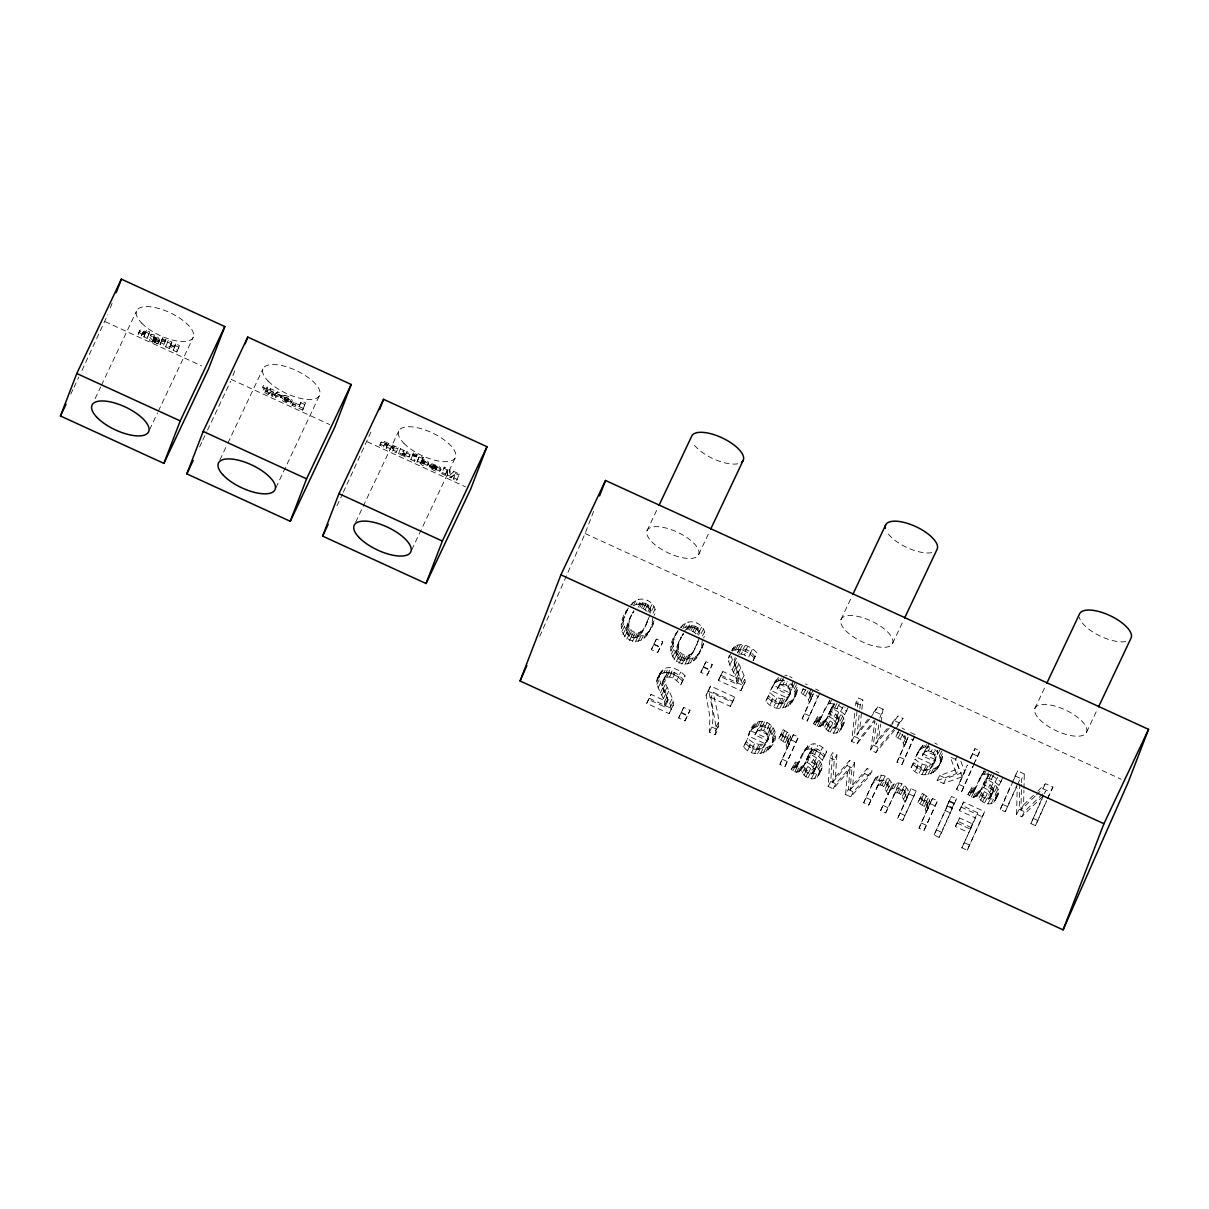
<?xml version="1.0" encoding="UTF-8"?>
<svg xmlns="http://www.w3.org/2000/svg" width="1209" height="1209" viewBox="0 0 1209 1209"><rect width="100%" height="100%" fill="white"/><g stroke="black" fill="none" stroke-linecap="round" stroke-linejoin="round"><path stroke-width="0.75" stroke-dasharray="5 3.75" d="M647.601 621.471L644.986 626.489L649.868 615.003C646.649 622.998 641.163 643.188 629.164 636.161C623.119 629.889 628.846 620.429 631.944 614.127L627.033 625.703M641.737 632.534L644.367 627.501C639.863 638.246 624.947 630.539 629.662 620.67M698.243 640.921C695.281 648.175 689.357 665.721 678.672 658.845C672.627 652.573 678.355 643.112 681.453 636.811L676.541 648.387M691.246 655.218L693.875 650.185C689.372 660.93 674.456 653.238 679.171 643.354M819.475 770.798L818.856 774.803L817.103 777.221C810.982 781.619 803.26 776.314 800.842 770.239L803.471 765.206C805.889 771.282 813.612 776.586 819.732 772.188C826.865 764.662 816.075 756.214 809.244 754.114L813.219 748.492L817.39 749.112L821.289 751.545L825.022 755.232L822.392 760.249L818.659 756.577L812.493 753.419L809.063 754.431L806.615 759.131L816.09 764.949L819.475 770.798L822.105 765.765M841.736 725.143L841.101 729.148L839.363 731.566C833.243 735.964 825.52 730.644 823.087 724.569L825.717 719.536C828.15 725.612 835.872 730.931 841.993 726.533C849.111 718.992 838.321 710.56 831.505 708.444L835.464 702.822L828.875 713.476L838.336 719.279L841.736 725.143L844.35 720.111M996.11 795.9L995.491 799.905L993.753 802.323C987.617 806.705 979.894 801.401 977.476 795.326L980.106 790.293C982.524 796.368 990.247 801.688 996.367 797.29C1003.5 789.749 992.71 781.316 985.879 779.201L989.854 773.579L983.265 784.233L992.725 790.036L996.11 795.9L998.74 790.867M1042.959 796.172L1021.786 816.695L1016.603 814.322L1017.192 788.223M1016.603 814.322L1019.232 809.289L1019.807 783.19M1035.131 796.172L1020.955 809.879L1021.529 784.429M1021.575 782.601L1021.665 778.974L1024.295 773.941L1017.661 770.904L1012.069 782.646M1020.955 809.879L1023.585 804.846L1023.917 790.308M1023.963 788.48L1024.295 773.941M715.139 734.724L716.03 726.972L710.877 697.442L713.506 692.409L732.926 701.311L734.77 697.125L710.56 686.017L706.086 695.251L709.955 717.3L709.366 732.08L715.139 734.724C723.375 721.803 714.519 706.056 713.506 692.409M652.769 617.844C649.188 660.537 602.173 637.536 629.98 606.313M702.278 640.543C698.696 683.221 651.681 660.235 679.488 628.997M651.772 625.068L654.401 620.036C648.205 650.457 610.228 632.639 628.468 608.112L623.965 616.786M664.814 706.948C665.887 695.099 650.17 684.521 660.235 673.111C665.373 662.713 679.7 669.03 685.08 675.876L680.712 684.853C677.07 680.425 670.39 674.199 664.466 678.4C657.318 688.798 671.494 698.878 670.889 709.728L669.151 713.642L646.709 703.366L651.062 694.404L667.444 701.915L664.814 706.948L648.432 699.437M667.444 701.915C668.955 691.457 656.306 683.584 660.235 673.111M703.426 644.019C696.112 673.443 660.114 654.024 677.977 630.796L673.473 639.47M740.905 690.671L742.643 686.742L742.296 683.78L734.845 665.796L737.475 660.764L744.064 675.438L745.273 681.71L740.905 690.671L718.463 680.38L720.201 676.466L736.583 683.962C738.079 673.519 725.445 665.645 729.375 655.157M736.583 683.962C744.155 674.713 733.289 665.282 731.264 656.23L728.634 661.263M835.449 776.949L849.595 760.491L854.612 762.788L851.982 767.821L850.123 789.9L852.753 784.868L867.231 768.561L872.142 770.828L869.513 775.846L850.728 796.867L845.65 794.54L848.28 789.507L850.078 767.383L847.449 772.415L833.167 788.812L828.12 786.5L829.979 757.726L832.593 752.693L836.9 754.673L835.449 776.949L832.82 781.966L834.27 759.705L836.9 754.673M828.12 786.5L830.749 781.467L832.593 752.693M154.042 337.054L153.634 340.046L155.704 340.606L156.641 338.656L154.042 337.054L152.561 341.346L157.941 343.9L154.389 343.311L149.493 340.439L151.201 334.183C160.434 335.346 163.215 345.789 152.379 341.014M845.65 794.54L847.449 772.415M287.833 400.995L285.656 399.136C282.846 396.476 289.132 396.673 288.619 399.333C288.543 403.655 281.697 400.451 284.931 397.625M852.753 784.868L854.612 762.788M650.034 613.295C652.739 606.616 644.231 599.77 638.579 604.44M428.802 464.029L426.505 465.042L421.125 462.186L420.596 463.289C424.812 470.392 433.623 462.17 424.691 459.798A3.899 1.557 25.3 0 0 422.53 459.329C417.483 463.364 427.23 465.903 424.51 461.082C420.475 458.392 422.364 464.649 425.084 462.397M393.227 449.068L391.384 447.33L389.842 449.884L386.155 448.191L386.971 445.743L384.402 444.746L385.323 443.355L387.5 444.64L386.155 448.191M869.573 719.098L857.015 734.966L859.644 710.62M859.841 708.746L860.249 704.998L862.863 699.966L858.511 697.971L855.881 703.003L855.08 710.318M857.015 734.966L859.644 729.934L862.863 699.966M894.569 730.327L875.875 752.527L870.586 750.094L875.044 721.017L856.969 743.867L851.65 741.419L854.884 712.146M851.65 741.419L854.279 736.387L857.302 708.942M857.498 707.114L858.511 697.971M814.156 771.78L817.042 764.405L813.37 759.524L808.08 756.743L802.655 768.138L808.08 773.609L811.677 773.926L814.156 771.78L817.042 764.405M836.401 726.125L839.303 718.75L835.615 713.854L830.341 711.073L824.901 722.483L830.326 727.939L833.938 728.256L836.401 726.125L839.303 718.75M990.791 796.867L993.692 789.507L990.005 784.611L984.731 781.83L979.29 793.24L984.715 798.696L988.312 799.013L990.791 796.867L993.692 789.507M159.92 340.046C157.276 343.069 155.553 337.628 153.044 338.943M424.571 463.5L423.422 461.853L421.382 462.004M709.366 732.08C716.71 719.295 710.847 703.698 708.716 690.218L710.56 686.017M403.398 452.347C409.171 455.778 400.179 456.428 404.123 450.443L400.436 448.751L399.922 449.854L403.594 451.546L404.123 450.443M144.536 335.21L142.662 333.518L141.453 335.754L138.189 334.258L140.214 329.936L143.977 330.828L145.821 332.248L145.065 333.85L141.181 331.553L139.035 332.052M145.292 333.608L143.418 331.916L142.178 333.835M870.586 750.094L873.215 745.076L876.555 723.269M889.189 728.226L875.83 744.019L879.563 719.823M879.85 717.965L883.054 709.215L877.9 706.857L871.054 715.501M875.83 744.019L878.459 739.001L880.756 724.1M881.044 722.241L883.054 709.215M291.581 402.703L289.933 399.877L284.175 397.051A5.123 2.04 25.3 0 0 280.987 396.945L280.322 398.048A5.199 2.07 25.3 0 0 281.304 399.756A5.289 2.116 25.3 0 0 282.906 401.01L287.364 403.081A5.441 2.176 25.3 0 0 290.084 403.519C295.963 400.859 288.513 395.751 284.961 395.403M281.773 395.283L281.108 396.386A5.199 2.07 25.3 0 0 281.561 397.489A5.289 2.116 25.3 0 0 283.692 399.348L288.15 401.433A5.441 2.176 25.3 0 0 290.87 401.856L292.351 401.056M768.38 738.926C764.028 747.918 752.965 744.245 747.812 738.246L743.626 746.83C753.403 760.521 777.599 751.877 771.886 734.74C768.304 723.042 750.532 723.526 748.295 735.949L765.75 743.958L768.38 738.926L750.925 730.916L748.295 735.949M769.785 748.114C788.933 729.45 755.308 706.116 748.885 734.558M790.626 693.256L787.996 698.288L770.541 690.294L778.505 677.297L773.171 685.261L790.626 693.256C786.288 702.263 775.226 698.575 770.057 692.591L765.871 701.16C780.621 721.093 808.957 694.404 787.014 681.498M792.031 702.459L797.079 692.016L797.411 686.636L794.781 691.669M935.872 759.826L933.242 764.859L915.787 756.849L918.417 751.817L935.872 759.826C931.519 768.818 920.457 765.146 915.304 759.146L911.118 767.715C924.432 785.82 952.178 764.995 934.678 749.444M937.262 769.015L942.31 758.572L942.642 753.207L940.013 758.239M440.605 470.83L440.771 468.17A5.093 2.025 25.3 0 0 438.716 466.357L431.976 463.772L429.86 464.997L437.25 468.382L429.845 465.677L429.331 466.78C431.114 469.681 440.877 474.699 440.257 469.273A5.093 2.025 25.3 0 0 438.187 467.46C433.275 463.183 421.956 465.042 436.721 469.485C439.97 466.447 432.369 463.44 433.003 468.306L436.721 469.485M767.005 740.482L770.299 732.155L769.967 729.405L768.592 727.244L763.499 724.901L759.116 727.017L757.423 729.858L769.634 735.465L767.005 740.482L754.794 734.891L759.116 727.017M769.634 735.465L770.299 732.155M777.055 689.236L783.387 679.7L781.362 681.362L777.055 689.236L789.25 694.827L792.56 686.485L792.212 683.75L789.583 688.782L789.93 691.518M789.25 694.827L792.56 686.485M922.286 755.791L928.633 746.27L926.593 747.918L922.286 755.791L934.497 761.383L937.791 753.056L937.443 750.305L934.829 755.338L935.161 758.088M934.497 761.383L937.791 753.056M159.165 341.648L157.699 339.14L150.445 335.785L151.201 334.183M428.273 465.133L427.714 463.107L424.163 460.901A3.899 1.557 25.3 0 0 422.017 460.433L423.256 457.455L419.538 455.748L416.924 462.291L420.369 463.878L421.125 462.186M662.26 683.055L667.096 673.368C673.02 669.166 679.7 675.393 683.342 679.821M734.845 665.796L734.649 657.711M155.749 340.197L153.377 338.52L153.709 340.061L158.863 342.087L152.908 340.696L149.931 337.462M81.955 370.468L107.661 314.808M110.276 308.023L112.241 302.915M138.189 334.258L139.791 330.45M141.453 335.754L142.934 332.248M143.901 336.873L146.501 330.48L149.75 331.961L147.891 336.767L147.135 338.354L143.901 336.873L144.657 335.271L147.891 336.767M147.135 338.354L149.75 331.961M160.102 344.308L162.202 339.23L165.437 340.711L163.351 345.789L160.102 344.308L160.857 342.706L164.107 344.187L163.351 345.789M162.701 337.9L162.354 338.807L165.603 340.303L165.95 339.397L162.701 337.9L161.447 340.832L164.681 342.313L165.437 340.711M165.648 346.847L168.247 340.454L171.89 342.117L169.275 348.509L165.648 346.847L166.404 345.245L170.031 346.907L169.275 348.509M173.219 350.323L175.834 343.915L179.446 345.578L177.587 350.368L176.831 351.97L173.219 350.323L173.975 348.721L177.587 350.368M176.831 351.97L179.446 345.578M234.697 371.027L231.433 379.52L329.785 424.586M291.989 405.242L292.518 403.882L299.001 406.859L301.389 401.04L305.545 402.945L302.628 410.108L291.989 405.242L293.303 402.219L299.787 405.196M293.303 402.219L292.774 403.579L303.414 408.461M299.001 406.859L301.389 401.04M302.628 410.108L305.545 402.945M343.326 492.305L371.133 431.568M379.853 445.305L380.367 444.202L384.054 445.879L383.54 446.982L379.853 445.305L381.515 441.376L383.177 440.998L398.184 447.723L396.144 452.771L392.457 451.078C396.884 448.418 390.401 443.235 390.356 448.781L386.668 447.088M383.54 446.982L384.93 443.643M381.319 441.723L380.805 442.826L383.933 442.464L393.998 447.829L397.655 448.826L398.184 447.723M402.612 453.632L402.733 455.43L406.662 457.591L408.627 457.591L409.624 455.914L407.796 456.624L402.612 453.632L401.841 455.37L398.396 453.798L400.436 448.751M405.544 454.992L406.904 451.713L410.592 453.405L409.11 457.017M410.879 459.511L413.493 452.967L417.165 454.66L414.551 461.203L410.879 459.511L411.392 458.407L415.08 460.1L414.551 461.203M416.924 462.291L419.538 455.748M450.73 477.782L455.43 473.716L450.73 477.782L447.693 476.391L447.239 469.953L445.108 475.213L441.753 473.671L444.368 467.127L449.763 469.591L450.02 474.956L449.763 469.591M445.108 475.213L447.239 469.953M453.315 478.96L453.843 477.872L457.198 479.399L456.67 480.502L453.315 478.96L455.43 473.716M456.67 480.502L459.284 473.958L453.904 471.495L450.549 473.852M539.728 636.402L585.096 533.547L594.314 509.578M750.925 730.916L752.89 726.851M915.787 756.849L923.752 743.852L919.339 750.593M918.417 751.817L921.968 745.56M651.349 649.626L656.442 638.987L662.744 641.873L660.265 647.48L657.636 652.512L651.349 649.626L656.442 638.987M657.636 652.512L662.744 641.873M646.709 703.366L651.062 694.404M680.712 684.853L685.08 675.876M669.151 713.642L673.504 704.696C673.337 695.009 664.935 687.634 664.89 678.022M678.612 717.98L683.705 707.341L689.991 710.227L687.528 715.834L684.899 720.866L678.612 717.98L683.705 707.341M700.857 672.31L705.95 661.686L712.252 664.572L709.774 670.164L707.144 675.196L700.857 672.31L705.95 661.686M684.899 720.866L689.991 710.227M707.144 675.196L712.252 664.572M718.463 680.38L722.816 671.433L739.213 678.944M710.877 697.442L730.296 706.343L734.77 697.125M753.056 660.567L756.849 652.905C751.454 646.059 737.127 639.742 732.004 650.14M753.131 660.628L756.849 652.905M743.626 746.83L747.812 738.246M765.871 701.16L770.057 692.591M788.721 744.381L793.391 734.724L798.408 737.022L784.913 766.702L779.896 764.39L787.059 748.144L785.125 742.719L778.838 738.79L783.311 729.586L789.401 733.803L791.336 739.349L788.721 744.381L786.772 738.835L780.682 734.619M778.838 738.79L783.311 729.586M819.929 692.999L807.159 721.032L802.141 718.735L809.305 702.489L807.37 697.064L801.083 693.135L802.927 688.964L804.589 689.583L809.017 693.165L810.967 698.726L813.597 693.694M779.896 764.39L789.689 743.127L787.754 737.686L781.467 733.757M791.336 739.349L793.391 734.724M810.967 698.726L813.007 694.087L818.025 696.399L807.159 721.032M802.141 718.735L811.934 697.457L810 692.032L807.37 697.064M784.913 766.702L798.408 737.022M825.022 755.232L826.654 751.53C809.698 732.412 802.353 753.162 796.066 767.594L792.726 767.111L791.275 769.423L796.429 772.385L800.842 770.239M797.079 766.627L805.542 748.839M825.173 708.202L819.339 720.972L817.163 722.272L814.972 721.456L817.601 716.423L819.793 717.239L821.969 715.94L829.842 700.011M802.655 768.138L811.692 749.399M824.901 722.483L830.341 711.073M822.392 760.249L826.654 751.53M832.835 707.854L837.021 708.474L844.653 714.595L848.899 705.86M889.461 790.565C895.521 784.248 905.692 790.777 906.463 798.348L911.133 788.691L916.15 790.988L902.655 820.654L897.637 818.357L907.551 796.807L904.982 791.185L901.597 788.147L898.272 787.89L896.957 788.888L885.683 812.886L880.636 810.574L890.549 789.024L887.995 783.417L884.55 780.349L881.27 780.122L879.986 781.12L868.712 805.103L863.664 802.791L874.198 779.835L878.58 775.392C884.988 773.881 891.245 779.261 892.091 785.533L889.461 790.565C888.615 784.293 882.358 778.913 875.951 780.425L871.568 784.868M863.664 802.791L874.198 779.835M914.745 736.462L901.974 764.481L896.957 762.184L904.12 745.938L902.186 740.513L895.899 736.583L899.708 728.634M868.712 805.103L879.986 781.12M901.929 734.573L903.833 736.613L905.783 742.175L907.823 737.55L912.84 739.848L914.805 736.069M896.957 762.184L906.75 740.905L904.816 735.48L902.186 740.513M880.636 810.574L890.549 789.024M901.974 764.481L912.84 739.848M885.683 812.886L896.957 788.888M911.118 767.715L915.304 759.146M897.637 818.357L907.551 796.807M906.463 798.348L911.133 788.691M902.655 820.654L916.15 790.988M927.817 808.141L932.487 798.469L937.504 800.781L924.008 830.447L918.991 828.15L926.154 811.904L924.22 806.479L917.933 802.549L922.407 793.331L928.497 797.547L930.446 803.108L927.817 808.141L925.867 802.58L919.777 798.363M917.933 802.549L922.407 793.331M918.991 828.15L928.784 806.871L926.85 801.446L920.563 797.517M930.446 803.108L932.487 798.469M924.008 830.447L937.504 800.781M934.073 835.056L947.569 805.39L952.586 807.688L941.72 832.336L939.091 837.353L934.073 835.056L947.569 805.39M946.904 805.95L951.513 796.444L956.531 798.741L954.551 803.214L951.936 808.247L946.904 805.95L951.513 796.444M974.711 762.879L961.548 791.789L956.531 789.492L967.23 765.237M970.147 758.617L974.953 748.628L979.97 750.925L975.467 761.171M956.531 789.492L967.668 765.161M970.585 758.557L974.953 748.628M939.091 837.353L952.586 807.688M951.936 808.247L956.531 798.741M961.548 791.789L972.837 766.204M973.593 764.496L979.97 750.925M959.387 810.574L962.016 805.542L977.733 812.75L975.104 817.783L959.387 810.574L963.588 801.99L984.655 811.647L967.215 850.244L961.865 847.796L971.22 827.515L958.027 821.47L955.397 826.503L968.59 832.548M962.016 805.542L963.588 801.99M955.397 826.503L959.568 817.949L972.777 824.009L977.733 812.75M958.027 821.47L959.568 817.949M979.547 778.959L973.729 791.729L971.552 793.028L969.361 792.212L971.991 787.18L974.182 787.996L976.343 786.696L984.232 770.768L979.547 778.959L982.176 773.926M979.29 793.24L984.731 781.83M956.954 822.981L970.147 829.042L975.104 817.783M961.865 847.796L971.22 827.515M967.215 850.244L984.655 811.647M987.224 778.611L991.41 779.231L999.027 785.351L1002.639 777.871M1016.89 786.288L1005.223 811.798L1000.221 809.516L1011.329 784.324M1000.221 809.516L1013.218 780.984M1013.958 779.306L1017.661 770.904M1005.223 811.798L1017.268 784.49M1017.63 784.581L1019.897 779.457M1037.76 791.139L1045.483 783.659L1052.903 787.059L1035.463 825.671L1030.884 823.571L1042.203 797.895M1030.884 823.571L1044.077 794.57M1035.463 825.671L1046.571 800.479M1047.311 798.801L1052.903 787.059M70.802 394.058L73.19 389.011M73.991 387.318L78.766 377.208M95.103 398.683L100.679 386.88M101.48 385.203L136.526 311.061M142.36 333.593L143.115 331.991M142.662 333.518L143.418 331.916M143.055 333.578L143.811 331.976M143.539 333.76L144.294 332.158M144.052 334.047L144.808 332.445M144.43 334.379L145.186 332.777M146.501 330.48L145.745 332.082L148.994 333.563M153.286 337.689L154.238 335.573M152.561 341.346L154.45 336.963M152.954 341.648L154.994 337.024M154.828 338.837L155.583 337.235M154.178 340.349L154.933 338.747L156.641 338.656M154.767 340.575L156.127 337.538M154.48 342.283L156.505 337.885M154.737 342.283L156.414 338.943M158.107 343.688L158.908 341.905M165.95 339.397L164.847 341.89L161.598 340.409M168.247 340.454L167.492 342.041L178.69 347.179M171.119 343.704L171.89 342.117M171.24 343.794L170.031 346.56L173.975 348.373L175.834 343.915M149.538 429.769L157.502 412.919M158.303 411.241L193.349 337.099M199.576 446.922L201.963 441.874M202.764 440.182L206.739 431.764M207.54 430.072L230.647 381.213M219.902 459.964L227.065 444.806M227.866 443.114L262.912 368.972M275.093 393.741L277.632 391.943L281.229 393.59L280.458 395.252L275.304 397.595L271.965 396.053L272.75 394.406L271.768 391.127L268.081 394.285L264.771 392.759L262.716 387.122L263.502 385.459L267.083 387.107L266.902 392.003L269.939 390.431L270.71 388.769L274.095 390.311L275.093 393.741L274.307 395.388L273.31 391.973L274.095 390.311M266.902 392.003L267.083 387.107M264.771 392.759L265.542 391.112L263.502 385.459M268.081 394.285L271.768 391.127M274.307 395.388L277.632 391.943M275.304 397.595L276.09 395.932L281.229 393.59M280.397 397.565L281.183 395.902M284.145 399.287L285.747 397.096M284.357 400.33L285.128 398.668M284.871 400.784L285.656 399.136M284.961 398.743L286.412 397.172M285.581 401.192L286.367 399.529L288.619 399.333M287.137 397.429L285.626 398.819M287.077 399.499L287.863 397.837M286.337 401.464L287.122 399.801M287.001 401.539L288.392 398.305M275.924 487.695L319.72 395.011M336.948 505.785L342.525 493.982M384.81 444.459L385.323 443.355M385.278 444.504L385.807 443.401M385.807 444.685L386.321 443.582M386.366 445.003L386.895 443.899M386.774 445.35L387.303 444.247M387.757 444.957L388.285 443.869M355.673 522.197L398.683 431.205M392.094 447.557L392.623 446.453M392.653 447.874L393.182 446.771M393.061 448.237L393.59 447.134M392.457 451.078L392.97 449.975L396.658 451.667L396.144 452.771M393.998 447.829L394.738 446.151M398.396 453.798L398.925 452.695L402.355 454.267M403.005 454.388L403.519 453.284M403.428 454.75L403.942 453.662M404.002 455.083L404.531 453.979M404.562 455.294L405.075 454.191M405 455.355L405.529 454.252M406.904 451.713L406.375 452.816L410.078 454.508L410.592 453.405M413.493 452.967L412.964 454.07L416.773 455.687L416.062 457.259L412.39 455.581L413.085 453.995M416.652 455.763L417.165 454.66M423.256 457.455L422.742 458.559L419.024 456.851M421.563 462.956L422.092 461.853M422.122 461.536L422.651 460.433M422.742 461.611L423.256 460.508M422.032 463.364L422.546 462.261M423.422 461.853L423.951 460.75M422.651 463.727L423.18 462.624M423.286 463.939L423.8 462.835M423.996 462.186L424.51 461.082M423.845 463.999L424.374 462.896M424.419 462.563L424.933 461.46M429.346 466.1L429.936 464.83M434.182 466.734C440.922 468.85 431.22 468.79 434.696 465.631M433.563 468.835L434.076 467.732M434.772 466.84L435.3 465.737M435.482 467.097L435.996 465.994M435.346 469.712L435.875 468.608M436.237 467.535L436.766 466.432M436.041 469.802L436.555 468.699M436.766 468.034L437.295 466.931M444.368 467.127L443.854 468.231L449.234 470.694M441.753 473.671L442.282 472.568L445.637 474.109M411.695 549.929L455.506 457.244M450.02 474.956L453.904 471.495M459.284 473.958L458.77 475.061L453.375 472.598M647.011 530.706L658.164 507.115M698.726 554.417L709.879 530.827M840.95 619.582L851.302 597.684M892.65 643.294L903.803 619.703M1034.874 708.459L1046.027 684.868M1086.589 732.17L1097.742 708.58M622.499 620.716L625.129 615.683M621.668 624.464L624.297 619.431M631.778 605.104L633.093 602.581C641.178 594.511 656.049 601.538 655.399 612.812L654.084 615.336M621.471 628L624.101 622.967M633.848 604.485L635.828 600.707M621.91 631.34L624.524 626.307M633.199 605.739L636.085 604.53L638.715 599.498M633.848 610.696L632.534 613.205L635.949 609.472M622.937 634.362L625.567 629.33M636.085 604.53L639.002 604.047L641.631 599.014M626.564 628.468L629.194 623.436M638.397 607.175L640.362 603.412M626.534 630.886L629.164 625.854M624.554 636.901L627.184 631.884M642.206 602.928L639.576 607.946L643.415 608.656L646.452 611.119L649.082 606.087M626.957 632.987L629.587 627.955M639.002 604.047L641.934 604.304L644.563 599.271M641.48 608.021L644.095 602.989M627.834 634.74L630.463 629.708M626.746 639.002L629.36 633.969M641.934 604.304L644.896 605.286L647.525 600.269M629.164 636.161L631.778 631.128M643.415 608.656L646.044 603.623M630.932 637.234L633.561 632.216M645.153 609.714L647.782 604.681M629.496 640.619L632.126 635.586M653.933 606.465L651.303 611.497L647.586 606.888L650.215 601.855M632.836 637.853L635.466 632.821M647.964 611.588L649.943 607.81M632.413 641.586L635.042 636.554M649.717 608.958L652.346 603.926M634.71 637.899L637.339 632.866M649.037 612.389L650.351 609.88M636.538 637.4L639.168 632.367M635.314 641.813L637.944 636.78M638.307 636.327L640.936 631.294M638.216 641.314L640.83 636.282M652.996 613.25L654.961 609.472M641.102 640.06L643.717 635.027M643.838 638.156L646.467 633.123M646.286 635.662L648.916 630.63M648.447 632.594L652.951 623.92M672.008 643.415L674.637 638.382M671.176 647.147L673.806 642.115M681.287 627.788L682.601 625.28C690.687 617.194 705.557 624.222 704.907 635.511L703.593 638.02M670.98 650.699L673.609 645.666M683.357 627.169L685.337 623.406M657.605 678.143L661.323 671.207M656.759 681.166L659.389 676.133M658.693 676.239L662.713 669.695M671.418 654.039L674.033 649.006M682.707 628.423L685.594 627.214L688.223 622.182M660.084 674.728L664.406 668.562M656.865 684.234L659.494 679.201M683.357 633.38L682.042 635.889L685.458 632.156M661.791 673.594L663.801 672.869L666.416 667.836M672.446 657.046L675.075 652.014M686.772 629.647L688.087 627.123C692.425 623.481 699.769 626.957 699.86 632.564L698.545 635.088M685.594 627.214L688.51 626.73L691.14 621.698M676.073 651.152L678.702 646.12M687.906 629.874L689.871 626.096M658.044 687.876L660.673 682.843M663.801 672.869L666.023 672.552L668.653 667.519M676.043 653.585L678.672 648.553M662.895 680.697L665.509 675.665M674.063 659.6L676.692 654.568M691.714 625.612L689.085 630.645L692.923 631.34L695.961 633.803L698.59 628.771M664.466 678.4L667.096 673.368M676.466 655.671L679.095 650.638M688.51 626.73L691.442 626.987L694.072 621.955M666.023 672.552L668.365 672.672L670.995 667.64M662.32 685.745L664.95 680.712M666.733 677.131L669.363 672.098M690.974 630.72L693.603 625.688M677.342 657.424L679.972 652.392M676.254 661.686L678.869 656.653M660.386 692.666L663.016 687.634M668.365 672.672L670.844 673.232L673.458 668.199M691.442 626.987L694.404 627.985L697.034 622.952M663.076 688.767L665.706 683.735M678.672 658.845L681.287 653.812M692.923 631.34L695.553 626.307M669.529 676.964L672.144 671.932M661.686 695.024L664.3 689.991M680.44 659.933L683.07 654.9M694.661 632.398L697.291 627.38M679.005 663.318L681.634 658.285M670.844 673.232L673.428 674.229L676.058 669.197M664.527 692.107L667.156 687.075M703.442 629.164L700.812 634.181L697.094 629.572L699.724 624.554M672.657 677.917L675.287 672.884M682.344 660.537L684.974 655.505M663.393 698.515L666.008 693.498M681.921 664.285L684.551 659.253M697.472 634.272L699.452 630.509M699.225 631.642L701.855 626.61M684.218 660.582L686.848 655.565M666.401 695.719L669.03 690.687M686.047 660.084L688.677 655.051M664.482 701.673L667.111 696.641M682.465 680.909L678.158 677.025L680.788 671.992M684.823 664.512L687.453 659.479M676.632 680.546L679.262 675.514M687.815 659.026L690.445 653.993M699.376 637.702L694.48 649.188L697.109 644.155M664.95 704.484L667.58 699.452M687.725 663.998L690.339 658.965M702.505 635.949L704.469 632.171M690.611 662.744L693.225 657.711M669.665 703.442L672.295 698.409M693.346 660.839L695.976 655.807M670.542 706.766L673.156 701.734M695.795 658.346L698.424 653.328M701.28 647.752L703.91 642.72M697.956 655.278L702.459 646.603M670.889 709.728L673.504 704.696M706.086 695.251L708.716 690.218M731.762 650.744L733.077 648.236M728.528 658.195L731.143 653.162M734.467 646.724L731.838 651.742C739.258 646.316 748.885 652.316 754.22 657.938M733.546 650.623L736.175 645.591M720.201 676.466L722.816 671.433M735.556 649.898L738.185 644.865M729.798 664.905L732.427 659.872M737.777 649.581L740.407 644.548M737.55 652.905L738.865 650.397C744.789 646.195 751.454 652.422 755.111 656.85M734.029 660.084L735.344 657.56M740.135 649.701L742.749 644.669M734.09 662.774L736.719 657.741M739.152 652.905L741.132 649.127M732.155 669.695L734.785 664.663M742.598 650.261L745.228 645.228M738.503 654.16L741.283 653.993L743.913 648.961M733.44 672.053L736.069 667.02M745.182 651.258L747.812 646.226M736.296 669.136L738.911 664.104M741.283 653.993L744.427 654.946L747.041 649.913M735.148 675.544L737.777 670.511M738.155 672.748L740.785 667.716M736.236 678.702L738.865 673.67M749.912 654.054L752.542 649.021M751.016 652.543L748.401 657.575L744.427 654.946M736.719 681.498L739.349 676.481M716.03 726.972L718.66 721.939M741.434 680.471L744.064 675.438M715.864 730.659L718.494 725.627M730.296 706.343L732.926 701.311M742.296 683.78L744.925 678.763M742.643 686.742L745.273 681.71M770.541 690.294L775.15 681.181M774.108 684.022L776.737 678.99M751.847 729.692L754.476 724.659M775.876 682.329L777.855 681.12L780.485 676.088M753.63 727.984L756.26 722.952M755.61 726.775L758.224 721.758M777.855 681.12L779.986 680.425L781.951 676.647M757.726 726.08L760.355 721.048M787.996 698.288C784.822 705.028 776.269 705.195 771.146 700.676L773.775 695.643M778.732 686.395L781.362 681.362M779.986 680.425L782.208 680.259L784.188 676.481M770.103 704.333L772.732 699.301L768.501 696.127M765.75 743.958C762.562 750.698 754.023 750.849 748.9 746.331L751.514 741.298M759.962 725.914L762.592 720.881M747.857 749.988L750.487 744.956L746.255 741.797M754.794 734.891L761.141 725.37M780.757 684.732L783.13 684.279L785.759 679.246M762.305 726.277L764.934 721.244M774.47 702.641L777.1 697.608M758.511 730.402L760.884 729.934L763.499 724.901M752.225 748.311L754.839 743.278M773.911 706.479L776.541 701.447C783.492 705.179 793.21 702.429 796.111 694.782M783.13 684.279L785.835 684.989L788.464 679.972M751.666 752.149L754.295 747.117C761.247 750.849 770.964 748.084 773.866 740.452M764.768 727.168L767.383 722.136M760.884 729.934L763.589 730.659L766.219 725.627M778.536 703.85L781.15 698.817M776.934 707.597L779.563 702.565M789.583 688.782L788.223 686.606L790.852 681.574M756.275 749.504L758.904 744.472M767.201 728.543L769.816 723.511M754.673 753.252L757.302 748.22M780.394 703.865L783.009 698.847M767.67 737.188L765.962 732.261L768.592 727.244M791.442 684.611L793.421 680.833M758.134 749.535L760.763 744.502M782.132 703.517L784.762 698.485M779.865 708.126L782.495 703.094M769.196 730.266L771.826 725.234M767.337 734.437L769.967 729.405M757.605 753.781L762.516 744.155M785.291 701.673L787.92 696.641M793.013 686.667L795.628 681.634M782.722 708.066L785.336 703.034M770.753 732.337L773.382 727.304M763.045 747.328L765.675 742.296M760.461 753.736L763.091 748.703M794.132 689.07L796.761 684.037M785.487 707.431L788.117 702.399M771.886 734.74L774.516 729.707M763.227 753.101L765.856 748.069M788.026 706.268L790.656 701.235M794.887 694.329L797.502 689.296M772.521 737.339L775.15 732.306M790.218 704.605L792.847 699.573M765.781 751.922L768.41 746.89M794.449 697.049L797.079 692.016M772.627 739.999L775.256 734.966M767.957 750.26L770.586 745.243M772.203 742.704L774.833 737.671M801.083 693.135L803.713 688.102M803.547 693.8L806.176 688.767M782.329 735.238L784.958 730.206M781.301 739.455L783.931 734.422M805.693 695.16L808.322 690.127M784.868 736.795L787.497 731.762M783.447 740.815L786.077 735.797M809.017 693.165L811.647 688.133M786.772 738.835L789.401 733.803M785.125 742.719L787.754 737.686M810.302 695.704L812.932 690.671M808.579 699.512L811.209 694.48M788.056 741.359L790.686 736.326M786.318 745.167L788.948 740.135M809.305 702.489L811.934 697.457M787.059 748.144L789.689 743.127M823.087 724.569L818.674 726.715L813.521 723.768L817.601 716.423M815.894 721.985L818.523 716.952M791.275 769.423L795.341 762.078L798.681 762.577L800.615 759.993M815.078 725.128L817.707 720.096L816.151 718.735M817.163 722.272L819.793 717.239M793.648 767.655L796.278 762.622M818.312 721.939L820.941 716.907M792.832 770.798L795.462 765.765L793.905 764.39L795.341 762.078M819.339 720.972L822.876 714.338M794.918 767.942L797.547 762.909M827.213 705.043L831.112 699.014M816.982 726.216L819.596 721.184L822.891 721.577L825.717 719.536M796.066 767.594L798.681 762.577M802.912 753.872L807.597 745.681M828.482 704.046L829.918 703.426L832.548 698.394M794.721 771.871L797.351 766.854L800.63 767.247L803.471 765.206M804.967 750.713L808.866 744.668M818.674 726.715L821.304 721.682M806.237 749.701L807.672 749.096L810.302 744.064M796.429 772.385L799.058 767.352M820.261 726.609L822.891 721.577M821.727 725.899L824.357 720.866M798.016 772.279L800.63 767.247M830.19 710.499L832.805 705.467M828.875 713.476L833.953 703.744M799.481 771.554L802.111 766.521M807.672 749.096L811.103 748.976L813.717 743.958M807.929 756.169L810.559 751.137M830.069 714.02L832.699 708.988M827.712 716.106L829.419 716.831L832.049 711.799M810.589 753.509L813.219 748.492M824.614 727.213L827.243 722.181M834.739 707.764L837.369 702.731M807.824 759.69L810.453 754.658M805.466 761.776L807.159 762.501L809.788 757.469M802.353 772.883L804.982 767.851M812.493 753.419L815.108 748.386M827.409 725.868L830.039 720.836L827.53 717.451M811.103 748.976L815.334 750.366L817.964 745.333M826.291 729.375L828.921 724.342M837.021 708.474L839.651 703.442M805.149 771.523L807.778 766.491L805.27 763.121M836.673 723.783L833.001 718.887L835.615 713.854M814.76 754.144L817.39 749.112M804.045 775.045L806.675 770.012M814.428 769.438L810.74 764.556L813.37 759.524M828.135 731.052L830.764 726.02M830.326 727.939L832.956 722.922L836.552 723.224L839.031 721.093M836.114 717.451L838.744 712.418M805.889 776.722L808.519 771.69M808.08 773.609L810.71 768.576L814.307 768.894L816.785 766.748M813.869 763.106L816.498 758.073M835.479 721.289L838.109 716.257M840.92 710.922L843.534 705.89M830.145 732.246L834.784 723.42M824.024 756.562L819.717 752.935L822.347 747.903M813.219 766.944L815.848 761.927M818.659 756.577L821.289 751.545M838.336 719.279L840.965 714.247M807.899 777.916L812.524 769.075M833.938 728.256L836.552 723.224M835.434 727.455L838.064 722.423M816.09 764.949L818.72 759.917M811.677 773.926L814.307 768.894M833.515 733.213L836.129 728.181M813.173 773.125L815.803 768.093M840.028 721.199L842.658 716.166M811.254 778.883L813.884 773.851M844.653 714.595L847.267 709.562L844.789 707.114M817.783 766.854L820.412 761.821M841.177 723.163L843.791 718.131M836.704 732.956L839.333 727.924M818.916 768.818L821.546 763.786M814.443 778.611L817.072 773.579M839.363 731.566L844.335 722.105M841.101 729.148L843.731 724.115M817.103 777.221L822.075 767.76M818.856 774.803L821.485 769.785M833.167 788.812L835.797 783.78L850.078 767.383M856.969 743.867L859.599 738.835L874.288 720.277M832.82 781.966L846.965 765.524L849.595 760.491M870.707 717.647L877.9 706.857M850.728 796.867L853.358 791.835L872.142 770.828M850.123 789.9L864.601 773.594L867.231 768.561M875.875 752.527L878.505 747.494L896.02 726.685M890.398 726.79L897.879 716.015L903.032 718.373L895.733 728.951M895.899 736.583L898.529 731.551M873.427 782.027L876.057 777.009M898.363 737.248L900.992 732.216M875.951 780.425L878.58 775.392M900.509 738.608L903.138 733.576M879.019 780.092L881.648 775.075M876.313 787.89L881.27 780.122M878.641 785.155L880.167 784.898L882.782 779.865M882.479 781.105L885.109 776.087M903.395 742.961L907.747 734.12M880.167 784.898L881.92 785.382L884.55 780.349M905.783 742.175L908.412 737.142M885.064 782.676L887.678 777.659M904.12 745.938L906.75 740.905M887.92 794.056L883.749 786.591L886.378 781.558M887.089 784.777L889.703 779.745M885.366 788.449L887.995 783.417M886.756 790.928L891.184 782.374M891.698 788.857L894.312 783.825C900.826 780.651 908.171 786.772 909.092 793.316M894.071 788.011L896.7 782.979M896.61 788.011L899.239 782.979M893.285 795.658L898.272 787.89M916.377 755.459L920.381 747.751M895.642 792.923L897.184 792.666L901.944 783.825M897.184 792.666L898.967 793.164L901.597 788.147M921.122 748.885L923.087 747.676L925.716 742.658M901.914 790.429L904.544 785.412M923.087 747.676L925.217 746.981L927.847 741.948M904.921 801.839L900.765 794.358L903.395 789.341M933.242 764.859C930.053 771.599 921.515 771.75 916.392 767.231L919.006 762.199M925.217 746.981L927.454 746.814L929.419 743.036M903.984 792.545L906.614 787.512M915.349 770.889L917.979 765.856L913.747 762.698M902.352 796.202L904.982 791.185M926.003 751.303L928.376 750.834L930.99 745.802M903.743 798.696L908.125 790.157M919.717 769.211L922.331 764.179M919.157 773.05L921.772 768.017C928.739 771.735 938.456 768.984 941.343 761.353M928.376 750.834L931.081 751.56L933.711 746.527M923.767 770.405L926.396 765.373M922.165 774.153L924.794 769.12M934.829 755.338L933.454 753.162L936.083 748.144M925.626 770.435L928.255 765.403M925.097 774.682L929.993 765.055M930.537 768.229L933.152 763.196M938.244 753.237L940.874 748.205M927.953 774.637L930.582 769.604M939.378 755.64L942.007 750.608M930.718 774.002L933.348 768.969M933.272 772.823L935.902 767.791M940.118 760.899L942.748 755.867M935.449 771.161L938.078 766.143M939.695 763.604L942.31 758.572M921.424 798.983L924.054 793.965M920.397 803.214L923.026 798.182M923.963 800.539L926.593 795.507M922.543 804.574L925.172 799.542M960.883 761.383L964.752 771.78L962.122 776.813L943.504 783.523L937.081 780.576L939.71 775.543L959.009 768.607L955.337 758.617M925.867 802.58L928.497 797.547M924.22 806.479L926.85 801.446M927.152 805.103L929.781 800.086M925.414 808.912L928.044 803.879M926.154 811.904L928.784 806.871M962.122 776.813L955.669 759.479L957.649 755.701M943.504 783.523L946.133 778.49L964.752 771.78M937.081 780.576L956.379 773.624L959.009 768.607M977.476 795.326L973.064 797.472L967.91 794.509L971.991 787.18M970.283 792.741L972.913 787.709M969.467 795.885L972.096 790.852L970.54 789.492M971.552 793.028L974.182 787.996M972.701 792.696L975.331 787.664M973.729 791.729L977.25 785.094M971.356 796.973L973.986 791.94L977.28 792.333L980.106 790.293M981.602 775.8L985.501 769.77M982.872 774.803L984.307 774.183L986.937 769.151M973.064 797.472L975.693 792.439M974.65 797.366L977.28 792.333M984.307 774.183L987.738 774.077L989.703 770.299M976.116 796.655L978.746 791.623M983.265 784.233L988.327 774.485M984.458 784.777L987.088 779.745M982.101 786.863L983.794 787.588L986.423 782.555M979.003 797.97L981.617 792.938M989.128 778.505L991.758 773.488M981.799 796.61L984.413 791.593L981.92 788.208M991.41 779.231L994.025 774.198M980.68 800.131L983.31 795.099M991.063 794.525L987.375 789.643L990.005 784.611M982.524 801.809L985.154 796.776M984.715 798.696L987.345 793.663L990.942 793.981L993.42 791.85M990.503 788.208L993.133 783.175M970.147 829.042L972.777 824.009M989.854 792.046L992.483 787.014M995.294 781.679L997.924 776.646M984.534 803.003L989.158 794.162M992.725 790.036L995.355 785.004M988.312 799.013L990.942 793.981M989.823 798.212L992.453 793.18M987.889 803.97L990.519 798.937M994.418 791.955L997.047 786.923M999.027 785.351L1001.656 780.319M995.551 793.92L998.181 788.888M991.093 803.713L993.707 798.681M993.753 802.323L998.725 792.862M995.491 799.905L998.12 794.872M1021.786 816.695L1024.401 811.662L1045.589 791.154L1044.274 793.663M1036.415 794.918L1042.868 788.691L1045.483 783.659M629.315 619.159L633.546 611.149M678.823 641.843L683.055 633.833M926.593 747.918L924.915 750.759L937.126 756.35M813.521 723.768L814.972 721.456M967.91 794.509L969.361 792.212M737.278 652.694L738.865 650.397M441.134 469.727L437.885 470.407L429.331 466.78M859.644 729.934L869.906 716.952M897.184 725.309L903.032 718.373M878.459 739.001L890.595 724.629M891.819 723.194L897.879 716.015M684.672 630.871L688.087 627.123M630.63 605.059L633.093 602.581M680.138 627.743L682.601 625.28M1023.585 804.846L1036.461 792.379M892.091 785.533L894.312 783.825M267.688 390.356L270.71 388.769M829.918 703.426L837.58 704.696L846.27 710.892M784.837 675.226L787.18 675.574M782.208 680.259L784.565 680.607M927.454 746.814L929.797 747.177M987.738 774.077L990.564 774.999M805.557 683.931L807.219 684.551M897.743 732.412L899.405 733.032M300.603 402.688L304.759 404.592M161.946 339.502L165.195 340.998M412.904 454.478L416.591 456.156M585.096 533.547L1121.287 779.276M412.571 455.098L416.244 456.79M170.786 344.973L174.731 346.771M262.716 387.122L266.297 388.769M269.939 390.431L273.31 391.973M276.846 393.59L280.458 395.252M433.895 465.994L437.507 467.656M170.484 345.381L174.428 347.195M138.944 332.656L142.209 334.152M265.542 391.112L268.866 392.623M272.75 394.406L276.09 395.932M417.453 461.188L420.898 462.775M448.222 475.288L451.259 476.678M105.062 321.609L201.707 365.889M367.219 441.753L465.556 486.819M972.323 753.66L977.34 755.957M855.881 703.003L860.249 704.998M875.271 711.889L880.424 714.247M895.249 721.032L900.403 723.405M1015.031 775.936L1021.665 778.974M1042.868 788.691L1050.273 792.091M815.637 689.07L818.977 690.596M910.453 732.518L915.47 734.815M955.669 759.479L950.274 757L956.379 773.624M779.669 684.203L791.88 689.795M1019.232 809.289L1024.401 811.662M653.827 644.019L660.114 646.906M703.336 666.718L709.623 669.59M653.978 644.593L660.265 647.48M703.487 667.292L709.774 670.164M721.093 675.347L743.535 685.639M804.771 713.703L809.788 716M854.279 736.387L859.599 738.835M873.215 745.076L878.505 747.494M899.587 757.151L904.604 759.464M939.71 775.543L946.133 778.49M959.16 784.46L964.178 786.757M1002.85 804.484L1007.853 806.781M1033.499 818.538L1038.093 820.639M949.533 800.917L954.551 803.214M707.945 691.049L732.14 702.142M948.884 801.476L953.901 803.773M960.959 807.007L982.025 816.664M790.762 739.757L795.779 742.054M829.979 757.726L834.27 759.705M846.965 765.524L851.982 767.821M864.601 773.594L869.513 775.846M908.503 793.724L913.52 796.021M929.857 803.501L934.874 805.799M944.939 810.423L949.957 812.72M681.075 712.373L687.377 715.26M649.324 698.334L671.781 708.61M681.226 712.947L687.528 715.834M711.98 727.047L717.768 729.692M782.51 759.373L787.543 761.67M830.749 781.467L835.797 783.78M848.28 789.507L853.358 791.835M866.294 797.759L871.341 800.071M883.265 805.542L888.313 807.854M900.267 813.325L905.284 815.637M921.621 823.117L926.638 825.415M936.703 830.024L941.72 832.336M964.495 842.764L969.845 845.227M154.933 338.747L153.77 337.719M917.979 765.856L921.772 768.017M772.732 699.301L776.541 701.447M750.487 744.956L754.295 747.117M934.874 743.036L937.307 744.412M789.643 676.466L792.076 677.856M983.794 787.588L987.375 789.643M972.096 790.852L973.986 791.94M829.419 716.831L833.001 718.887M817.707 720.096L819.596 721.184M807.159 762.501L810.74 764.556M795.462 765.765L797.351 766.854M996.065 771.282L998.982 772.989M991.969 775.453L1000.659 781.649M815.334 750.366L819.717 752.935M432.882 468.291L429.845 465.677M694.404 627.985L697.094 629.572M644.896 605.286L647.586 606.888M673.428 674.229L678.158 677.025M902.02 727.999L904.559 729.556M881.92 785.382L883.749 786.591M898.967 793.164L900.765 794.358M931.081 751.56L933.454 753.162M785.835 684.989L788.223 686.606M763.589 730.659L765.962 732.261M984.413 791.593L987.345 793.663M830.039 720.836L832.956 722.922M807.778 766.491L810.71 768.576M912.674 764.179L916.392 767.231M767.443 697.623L771.146 700.676M745.182 743.278L748.9 746.331M270.982 392.774L271.965 396.053M446.71 471.057L447.693 476.391M281.682 395.494A5.199 2.07 25.3 0 1 284.916 395.615M931.761 552.649A28.457 11.349 25.3 0 1 886.968 532.126M737.822 463.772A28.457 11.349 25.3 0 1 693.044 443.25M1125.685 641.526A28.457 11.349 25.3 0 1 1097.908 634.921A28.457 11.349 25.3 0 1 1079.305 617.255M141.68 323.12A31.268 12.468 25.3 0 0 191.218 339.669A31.268 12.468 25.3 0 0 161.915 309.444A31.268 12.468 25.3 0 0 141.68 323.12M268.05 381.031A31.268 12.468 25.3 0 0 317.604 397.595A31.268 12.468 25.3 0 0 288.301 367.37A31.268 12.468 25.3 0 0 268.05 381.031M403.836 443.265A31.268 12.468 25.3 0 0 453.375 459.813A31.268 12.468 25.3 0 0 424.072 429.588A31.268 12.468 25.3 0 0 403.836 443.265M1039.559 719.446A28.457 11.349 25.3 0 0 1084.639 734.513A28.457 11.349 25.3 0 0 1057.981 706.993A28.457 11.349 25.3 0 0 1039.559 719.446M651.696 541.692A28.457 11.349 25.3 0 0 696.792 556.76A28.457 11.349 25.3 0 0 670.118 529.24A28.457 11.349 25.3 0 0 651.696 541.692M845.635 630.569A28.457 11.349 25.3 0 0 890.716 645.636A28.457 11.349 25.3 0 0 864.057 618.116A28.457 11.349 25.3 0 0 845.635 630.569"/><path stroke-width="1.5" d="M60.45 415.972L76.787 373.505L121.384 279.143L224.814 326.551L208.477 369.002L163.88 463.364L60.45 415.972L66.027 404.169M116.155 292.729L121.384 279.143M163.88 463.364L180.217 420.913L224.814 326.551M186.836 473.883L203.172 431.432L247.769 337.069L351.199 384.462L334.863 426.928L290.266 521.291L186.836 473.883L193.198 460.402M245.155 343.855L247.769 337.069M290.266 521.291L306.587 478.84L351.199 384.462M322.607 536.116L338.943 493.665L383.555 399.302L486.97 446.695L470.649 489.146L426.036 583.509L322.607 536.116L328.183 524.313M379.626 409.488L383.555 399.302M426.036 583.509L442.373 541.058L486.97 446.695M520.066 680.984L560.9 574.834L605.513 480.472L1148.55 729.344L1128.133 782.419L1063.104 929.857L520.066 680.984L526.882 665.554M599.588 495.886L605.513 480.472M1063.104 929.857L1103.938 823.722L1148.55 729.344M658.965 505.438L691.624 436.343A28.457 11.349 25.3 0 1 724.901 439.23A28.457 11.349 25.3 0 1 741.404 462.397M710.68 529.134L743.339 460.055M852.889 594.314L885.547 525.22M904.604 618.011L937.262 548.931A28.457 11.349 25.3 0 0 912.085 525.008A28.457 11.349 25.3 0 0 885.366 528.378M1046.813 683.191L1079.471 614.096A28.457 11.349 25.3 0 1 1109.409 615.336A28.457 11.349 25.3 0 1 1131.186 637.808L1098.528 706.887M560.9 574.834L1103.938 823.722M76.787 373.505L180.217 420.913M203.172 431.432L306.587 478.84M338.943 493.665L442.373 541.058M97.068 417.483A31.268 12.468 25.3 0 0 146.606 434.031A31.268 12.468 25.3 0 0 117.318 403.806A31.268 12.468 25.3 0 0 97.068 417.483M223.453 475.394A31.268 12.468 25.3 0 0 272.992 491.957A31.268 12.468 25.3 0 0 243.689 461.732A31.268 12.468 25.3 0 0 223.453 475.394M359.224 537.627A31.268 12.468 25.3 0 0 408.778 554.175A31.268 12.468 25.3 0 0 379.475 523.95A31.268 12.468 25.3 0 0 359.224 537.627"/></g></svg>
